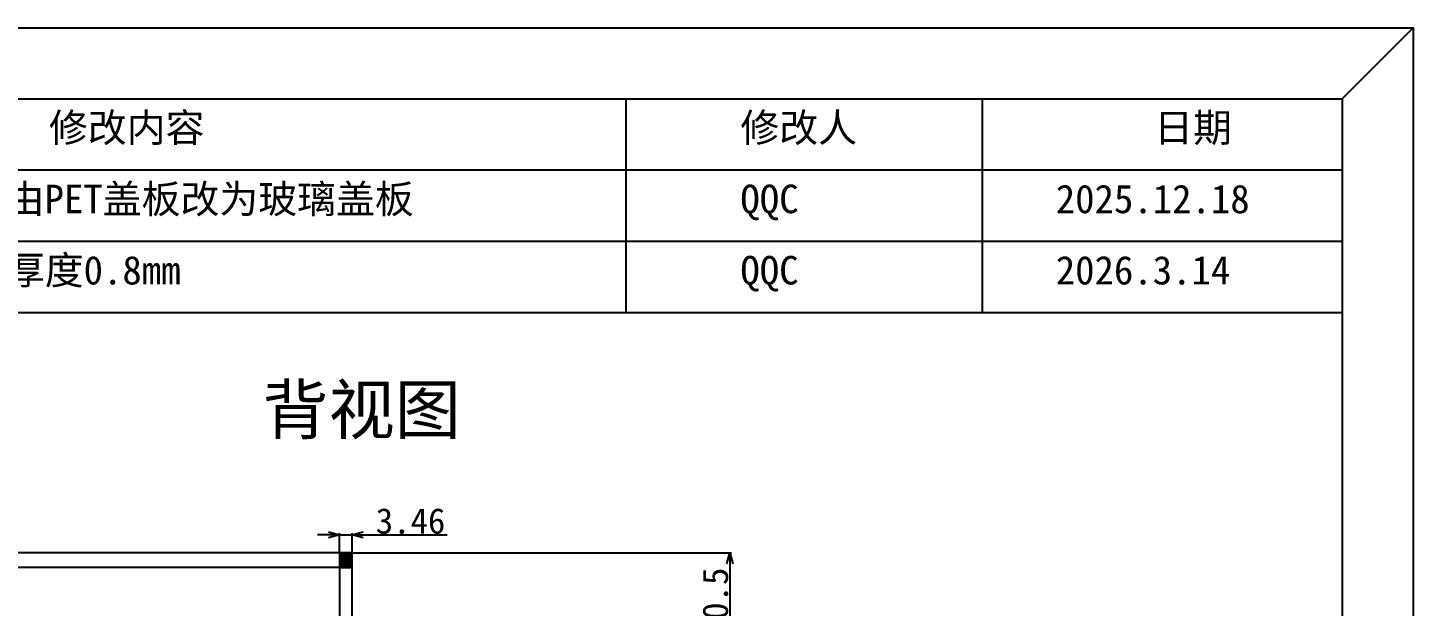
# Model space of a CAD drawing. Header units: millimetres. Extents: x 8997 to 11970, y 808 to 1592.
# Drawn here: x 11590.9 to 11970.1, y 1332.9 to 1491.2 of the extents above; entities that cross this region are included whole.
import ezdxf

# ---------------------------------------------------------------- set-up
doc = ezdxf.new("R2010")
doc.units = ezdxf.units.MM
for name, color, linetype in [('D', 4, 'Continuous'), ('dim', 4, 'Continuous'), ('FPC', 40, 'Continuous')]:
    doc.layers.add(name, color=color, linetype=linetype)
doc.styles.get("Standard").update_dxf_attribs({"font": 'simhei.ttf'})
doc.dimstyles.new('STANDARD$0', dxfattribs={"dimtxt": 5.5, "dimasz": 3, "dimexe": 0.5, "dimexo": 0.5, "dimgap": 0.25, "dimtad": 1, "dimzin": 1, "dimdsep": 46, "dimlunit": 6, "dimtxsty": 'Standard', "dimblk": 'OPEN30', "dimcen": 0.5, "dimadec": 0, "dimazin": 0, "dimtm": 0.3, "dimtfac": 1, "dimtmove": 0, "dimatfit": 3, "dimfxl": 0, "dimtolj": 1, "dimtzin": 0, "dimarcsym": 0})

# ---------------------------------------------------------------- blocks, each defined once
blk = doc.blocks.new('_Open30')
at = {"color": 0, "linetype": 'ByBlock', "lineweight": -2}
for p, q in [((-1, 0.27), (0, 0)), ((0, 0), (-1, -0.27)), ((0, 0), (-1, 0))]:
    blk.add_line(p, q, dxfattribs=at)
blk = doc.blocks.new('*D67')
at = {"layer": 'D', "color": 0, "lineweight": -2}
for p, q in [((11565.28, 1350.47), (11565.28, 1353.47)), ((11678.89, 1347.47), (11564.78, 1347.47)), ((11565.28, 1347.47), (11565.28, 1343.47)), ((11678.89, 1343.47), (11564.78, 1343.47)), ((11565.28, 1340.47), (11565.28, 1253.95))]:
    blk.add_line(p, q, dxfattribs=at)
at = {"layer": 'Defpoints', "color": 0, "lineweight": -2, "ltscale": 8.780934}
for p in [(11679.39, 1347.47), (11565.28, 1343.47), (11679.39, 1343.47)]:
    blk.add_point(p, dxfattribs=at)
at = {"layer": 'D', "color": 0, "lineweight": -2, "ltscale": 8.780934, "xscale": 3, "yscale": 3, "zscale": 3}
for p, rotation in [((11565.28, 1347.47), 270), ((11565.28, 1343.47), 90)]:
    blk.add_blockref('_Open30', p, dxfattribs=dict(at, rotation=rotation))
at = {"layer": 'D', "color": 0, "ltscale": 8.780934, "insert": (11560.17, 1295.71), "char_height": 7, "attachment_point": 5, "rotation": 90}
blk.add_mtext('\\A1;PI补强，4.00%%P0.1', dxfattribs=at)
blk = doc.blocks.new('*D68')
at = {"layer": 'D', "color": 0, "lineweight": -2}
for p, q in [((11679.89, 1347.47), (11783.56, 1347.47)), ((11783.06, 1344.47), (11783.06, 1294.78)), ((11699, 1291.78), (11783.56, 1291.78))]:
    blk.add_line(p, q, dxfattribs=at)
at = {"layer": 'Defpoints', "color": 0, "lineweight": -2, "ltscale": 8.780934}
for p in [(11679.39, 1347.47), (11698.5, 1291.78), (11783.06, 1291.78)]:
    blk.add_point(p, dxfattribs=at)
at = {"layer": 'D', "color": 0, "lineweight": -2, "ltscale": 8.780934, "xscale": 3, "yscale": 3, "zscale": 3}
for p, rotation in [((11783.06, 1347.47), 90), ((11783.06, 1291.78), 270)]:
    blk.add_blockref('_Open30', p, dxfattribs=dict(at, rotation=rotation))
at = {"layer": 'D', "color": 0, "ltscale": 8.780934, "insert": (11779.14, 1319.63), "char_height": 7, "attachment_point": 5, "rotation": 90}
blk.add_mtext('\\A1;55.69%%P0.5', dxfattribs=at)
blk = doc.blocks.new('*D69')
at = {"layer": 'D', "color": 0, "lineweight": -2}
for p, q in [((11673.23, 1352.4), (11670.23, 1352.4)), ((11676.23, 1347.67), (11676.23, 1352.9)), ((11676.23, 1352.4), (11679.69, 1352.4)), ((11679.69, 1347.67), (11679.69, 1352.9)), ((11682.69, 1352.4), (11705.69, 1352.4))]:
    blk.add_line(p, q, dxfattribs=at)
at = {"layer": 'Defpoints', "color": 0, "lineweight": -2, "ltscale": 8.780934}
for p in [(11679.69, 1352.4), (11676.23, 1347.17), (11679.69, 1347.17)]:
    blk.add_point(p, dxfattribs=at)
at = {"layer": 'D', "color": 0, "lineweight": -2, "ltscale": 8.780934, "xscale": 3, "yscale": 3, "zscale": 3}
blk.add_blockref('_Open30', (11676.23, 1352.4), dxfattribs=at)
at = {"layer": 'D', "color": 0, "lineweight": -2, "ltscale": 8.780934, "xscale": 3, "yscale": 3, "zscale": 3, "rotation": 180}
blk.add_blockref('_Open30', (11679.69, 1352.4), dxfattribs=at)
at = {"layer": 'D', "color": 0, "ltscale": 8.780934, "insert": (11695.69, 1356.15), "char_height": 7, "attachment_point": 5}
blk.add_mtext('\\A1;3.46', dxfattribs=at)

msp = doc.modelspace()

# ---------------------------------------------------------------- hatches: boundary and pattern name
at = {"layer": 'FPC'}
h = msp.add_hatch(dxfattribs=at)
h.set_pattern_fill('ANSI31', color=256, scale=0.1, style=0)
h.set_pattern_definition([(45, (3469.32114, -541.77984), (-0.224506403, 0.224506403), [])])
h.paths.add_polyline_path([(11679.687, 1347.17, 0.4142136), (11679.387, 1347.47), (11676.527, 1347.47, 0.4142136), (11676.227, 1347.17), (11676.227, 1343.47), (11679.687, 1343.47)])

# ---------------------------------------------------------------- linework, layer by layer
at = {"layer": 'dim', "color": 4}
for p, q in [((11950.604, 1471.66), (11970.108, 1491.164)), ((11754.654, 1413.148), (11754.654, 1471.66)), ((11852.174, 1413.148), (11852.174, 1471.66)), ((11950.604, 1452.156), (11384.078, 1452.156)), ((11950.604, 1432.652), (11384.078, 1432.652)), ((11950.604, 1413.148), (11364.575, 1413.148))]:
    msp.add_line(p, q, dxfattribs=at)
for points in [[(11970.108, 807.873), (11008.559, 807.873), (11008.559, 1491.164), (11970.108, 1491.164)], [(11950.604, 827.377), (11028.063, 827.377), (11028.063, 1471.66), (11950.604, 1471.66)]]:
    msp.add_lwpolyline(points, close=True, dxfattribs=at)
at = {"layer": 'FPC'}
for points in [[(11679.687, 1299.326), (11679.687, 1347.17, 0.4142136), (11679.387, 1347.47), (11676.527, 1347.47, 0.4142136), (11676.227, 1347.17), (11676.227, 1317.47, -0.4142136)], [(11676.227, 1343.47), (11679.687, 1343.47), (11679.687, 1347.17, 0.4142136), (11679.387, 1347.47), (11676.527, 1347.47, 0.4142136), (11676.227, 1347.17), (11676.227, 1343.47)]]:
    msp.add_lwpolyline(points, format="xyb", dxfattribs=at)

# ---------------------------------------------------------------- texts
at = {"layer": 'dim', "color": 4, "char_height": 7.80159, "width": 51.73623, "attachment_point": 1}
for s, insert in [('{\\fNSimSun|b0|i0|c134|p49;修改内容}', (11596.718, 1467.722)), ('{\\fNSimSun|b0|i0|c134|p49;修改人}', (11785.95, 1467.722)), ('{\\fNSimSun|b0|i0|c134|p49;日期}', (11899.212, 1467.722))]:
    msp.add_mtext(s, dxfattribs=dict(at, insert=insert))
at = {"layer": 'dim', "insert": (11655.15, 1393.302), "char_height": 13.27142, "width": 335.19356, "attachment_point": 1}
msp.add_mtext('{\\fSimSun|b0|i0|c134|p54;\\C4;背视图}', dxfattribs=at)
at = {"layer": 'FPC', "color": 1, "char_height": 7.80159, "attachment_point": 1}
for s, insert, width in [('{\\fNSimSun|b0|i0|c134|p49;初版：在2187上盖板由PET盖板改为玻璃盖板}', (11489.156, 1448.218), 217.12785), ('{\\fNSimSun|b0|i0|c134|p49;QQC}', (11785.95, 1448.218), 51.73623), ('{\\fNSimSun|b0|i0|c134|p49;2025.12.18}', (11872.262, 1448.218), 51.73623), ('{\\fNSimSun|b0|i0|c134|p49;泡棉改为表面离型膜厚度0.8mm}', (11489.156, 1428.714), 217.12785), ('{\\fNSimSun|b0|i0|c134|p49;QQC}', (11785.95, 1428.714), 51.73623), ('{\\fNSimSun|b0|i0|c134|p49;2026.3.14}', (11872.262, 1428.714), 51.73623)]:
    msp.add_mtext(s, dxfattribs=dict(at, insert=insert, width=width))

# ---------------------------------------------------------------- dimensions: what is measured, and where the dimension line sits
at = {"layer": 'D'}
dim = msp.add_linear_dim(base=(11679.687, 1352.399), p1=(11676.227, 1347.17), p2=(11679.687, 1347.17), dimstyle='STANDARD$0', override={"dimtxt": 7}, dxfattribs=at)
dim.commit()
dim.dimension.update_dxf_attribs({"geometry": '*D69', "text_midpoint": (11695.689, 1356.149)})
dim = msp.add_linear_dim(base=(11565.278, 1343.47), p1=(11679.387, 1347.47), p2=(11679.387, 1343.47), angle=90, text='PI补强，<>%%P0.1', dimstyle='STANDARD$0', override={"dimtxt": 7}, dxfattribs=at)
dim.commit()
dim.dimension.update_dxf_attribs({"geometry": '*D67', "text_midpoint": (11565.278, 1295.712), "dimtype": 160})
dim = msp.add_linear_dim(base=(11783.062, 1291.782), p1=(11679.387, 1347.47), p2=(11698.496, 1291.782), angle=90, text='<>%%P0.5', dimstyle='STANDARD$0', override={"dimtxt": 7, "dimtxsty": 'Standard'}, dxfattribs=at)
dim.commit()
dim.dimension.update_dxf_attribs({"geometry": '*D68', "text_midpoint": (11779.135, 1319.626)})

doc.saveas('drawing.dxf')
